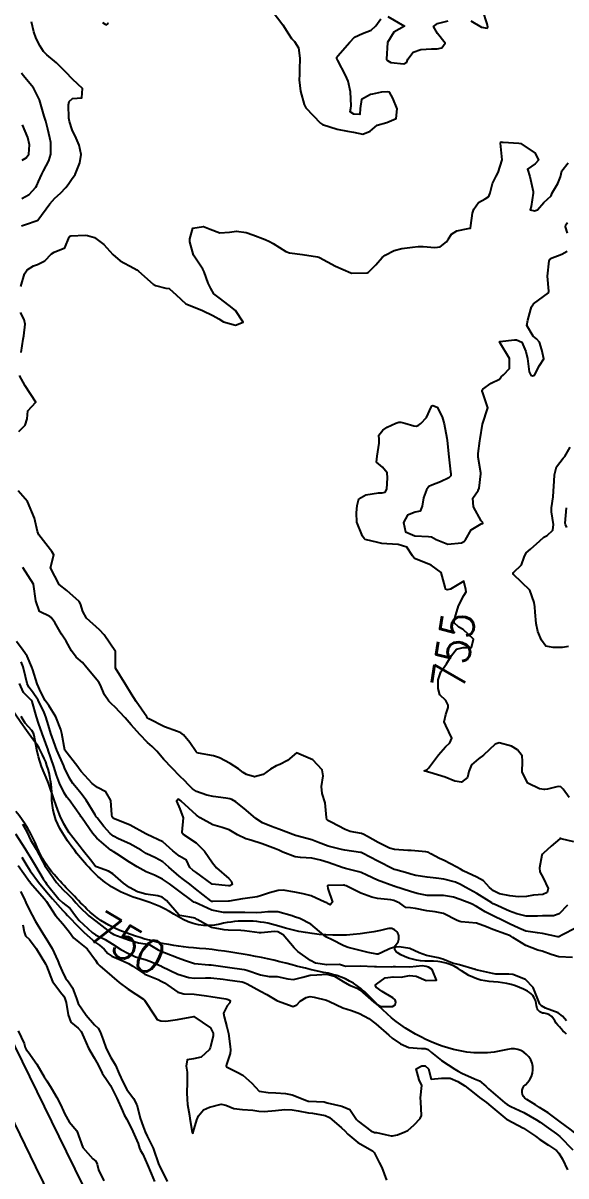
# Model space of a CAD drawing. Header units: metres. Extents: x 307586 to 320046, y 7427249 to 7434250.
# Drawn here: x 318279.2 to 318344.8, y 7430431.2 to 7430570.6 of the extents above; entities that cross this region are included whole.
import ezdxf
from ezdxf.enums import TextEntityAlignment as Align

# ---------------------------------------------------------------- set-up
doc = ezdxf.new("R2010")
doc.units = ezdxf.units.M
doc.header["$MEASUREMENT"] = 0
for name, color, linetype in [('Cotas', 45, 'Continuous'), ('Curvas de Nivel 1m', 11, 'Continuous'), ('Curvas de Nivel 5m', 15, 'Continuous'), ('Hidrografia', 140, 'Continuous'), ('Linha Férrea', 20, 'Continuous')]:
    doc.layers.add(name, color=color, linetype=linetype)
doc.styles.add('Style-STANDARD', font='STANDARD.shx')

msp = doc.modelspace()

# ---------------------------------------------------------------- linework, layer by layer
at = {"layer": 'Curvas de Nivel 1m', "flags": 128}
for points, elevation in [([(318309.3, 7430572.04), (318310.59, 7430570.38), (318311.26, 7430569.26), (318311.62, 7430568.73), (318311.99, 7430568.36), (318312.48, 7430567.59), (318312.64, 7430566.35), (318312.6, 7430564.96), (318312.58, 7430564.35), (318312.56, 7430563.72), (318312.71, 7430562.35), (318313.16, 7430560.72), (318313.38, 7430560.34), (318315.13, 7430558.49), (318315.38, 7430558.32), (318317.13, 7430557.76), (318318.38, 7430557.53), (318319.12, 7430557.37), (318320.25, 7430557.13), (318321.13, 7430557.52), (318321.98, 7430558.24), (318323.14, 7430558.57), (318324.3, 7430559.05), (318324.42, 7430560.21), (318323.86, 7430561.52), (318323.47, 7430562.22), (318323.18, 7430562.27), (318322.52, 7430562.23), (318321.42, 7430562), (318321.18, 7430561.93), (318320.1, 7430561.33), (318319.92, 7430560.26), (318319.89, 7430559.52), (318319.15, 7430559.57), (318318.73, 7430559.86), (318318.81, 7430560.28), (318318.86, 7430560.57), (318318.75, 7430562.28), (318318.46, 7430563.54), (318318.14, 7430564.29), (318317.23, 7430566.06), (318317.11, 7430566.3), (318317.1, 7430566.44), (318317.24, 7430566.61), (318318.68, 7430568.28), (318319.26, 7430568.87), (318320.22, 7430569.3), (318321.27, 7430569.72), (318321.81, 7430570.24), (318322.42, 7430571.1)], 753), ([(318323.29, 7430571.36), (318325.28, 7430570.2), (318324, 7430569.48), (318323.25, 7430568.22), (318323.12, 7430566.22), (318323.23, 7430566.05), (318323.62, 7430565.82), (318325.22, 7430565.66), (318325.56, 7430565.86), (318325.68, 7430566.2), (318326.35, 7430567.08), (318327.25, 7430567.4), (318328.54, 7430567.46), (318329.25, 7430567.47), (318329.79, 7430567.6), (318330.22, 7430568.14), (318329.27, 7430569.3), (318328.78, 7430570.16), (318329.29, 7430570.53), (318330.58, 7430570.84)], 753), ([(318333.29, 7430570.85), (318334.59, 7430570.09), (318335.28, 7430569.98), (318335.34, 7430570.02), (318335.35, 7430570.08), (318335.29, 7430570.49), (318334.74, 7430572.09)], 753), ([(318278.98, 7430546.06), (318279.49, 7430546.23), (318280.89, 7430546.73), (318280.96, 7430546.76), (318280.98, 7430546.77), (318282.42, 7430548.71), (318283.02, 7430549.41), (318283.71, 7430550.01), (318284.36, 7430550.69), (318284.65, 7430551.08), (318285.05, 7430551.65), (318285.46, 7430552.27), (318285.64, 7430552.67), (318286.05, 7430553.69), (318286.22, 7430554.67), (318285.95, 7430555.82), (318285.6, 7430556.68), (318285.12, 7430557.69), (318284.8, 7430558.68), (318284.73, 7430559.1), (318284.67, 7430560.68), (318284.76, 7430561.08), (318285.16, 7430561.45), (318286.29, 7430561.54), (318286.35, 7430562.67), (318285.19, 7430563.76), (318284.3, 7430564.69), (318283.22, 7430565.79), (318282.06, 7430566.72), (318281.65, 7430567.13), (318281.24, 7430567.77), (318280.77, 7430568.73), (318280.49, 7430569.5), (318280.19, 7430570.74)], 753), ([(318288.79, 7430570.64), (318289.09, 7430570.45), (318289.27, 7430570.35), (318289.41, 7430570.49), (318289.47, 7430570.63)], 753), ([(318279.02, 7430549.35), (318279.92, 7430549.84), (318280.72, 7430550.73), (318280.83, 7430550.93), (318281.04, 7430551.43), (318281.46, 7430552.32), (318281.66, 7430552.72), (318282.3, 7430553.94), (318282.55, 7430554.71), (318282.54, 7430556.15), (318282.43, 7430556.71), (318282.17, 7430557.77), (318281.92, 7430558.72), (318281.75, 7430559.33), (318281.34, 7430560.73), (318281.16, 7430561.29), (318280.45, 7430562.74), (318279.2, 7430564.25), (318278.97, 7430564.52)], 752), ([(318279.08, 7430554.02), (318279.54, 7430554.29), (318279.88, 7430554.74), (318279.97, 7430555.87), (318279.74, 7430556.74), (318279.13, 7430558.26)], 751), ([(318278.89, 7430538.75), (318279.37, 7430540.28), (318279.68, 7430540.74), (318280.44, 7430541.22), (318280.92, 7430541.38), (318281.8, 7430541.85), (318282.63, 7430542.7), (318282.94, 7430542.88), (318284.24, 7430543.4), (318284.76, 7430544.68), (318284.84, 7430544.8), (318284.97, 7430544.85), (318286.7, 7430544.93), (318286.97, 7430544.91), (318287.8, 7430544.64), (318288.95, 7430543.79), (318290.04, 7430542.62), (318290.93, 7430541.85), (318292.57, 7430540.94), (318292.92, 7430540.74), (318293.15, 7430540.58), (318294.9, 7430539.03), (318295.2, 7430538.86), (318296.44, 7430538.54), (318296.84, 7430538.48), (318296.89, 7430538.44), (318297.7, 7430537.71), (318298.87, 7430536.65), (318299.16, 7430536.51), (318300.86, 7430535.84), (318302.1, 7430535.23), (318302.85, 7430534.82), (318303.42, 7430534.45), (318304.84, 7430534.04), (318305.77, 7430534.43), (318304.86, 7430535.82), (318304.11, 7430536.45), (318302.88, 7430537.35), (318302.26, 7430537.84), (318301.88, 7430538.48), (318301.55, 7430539.13), (318301.09, 7430540.49), (318300.92, 7430540.82), (318299.8, 7430542.5), (318299.33, 7430544.13), (318299.32, 7430544.51), (318299.7, 7430545.79), (318300.99, 7430545.99), (318301.79, 7430545.67), (318302.97, 7430545.23), (318304.14, 7430545.29), (318304.98, 7430545.41), (318306.15, 7430545.25), (318306.97, 7430544.99), (318308.46, 7430544.4), (318308.96, 7430544.17), (318309.43, 7430543.92), (318310.95, 7430542.96), (318311.38, 7430542.8), (318312.95, 7430542.58), (318314.76, 7430542.32), (318314.94, 7430542.27), (318315.03, 7430542.23), (318316.93, 7430541.17), (318318.82, 7430540.37), (318318.91, 7430540.34), (318320.76, 7430540.4), (318320.92, 7430540.47), (318321.81, 7430541.36), (318322.59, 7430542.23), (318322.95, 7430542.52), (318324.06, 7430543.1), (318324.95, 7430543.34), (318326.27, 7430543.5), (318326.96, 7430543.56), (318327.55, 7430543.57), (318328.96, 7430543.46), (318329.59, 7430543.51), (318330.38, 7430544.14), (318330.6, 7430544.51), (318330.98, 7430545.05), (318331.62, 7430545.48), (318332.99, 7430545.74), (318333.28, 7430545.8), (318333.32, 7430546.1), (318333.51, 7430547.59), (318333.67, 7430548.09), (318334.24, 7430548.88), (318335.03, 7430549.31), (318335.48, 7430549.63), (318335.65, 7430550.07), (318335.94, 7430551.19), (318336.39, 7430552.07), (318336.61, 7430552.53), (318337.08, 7430554.06), (318336.89, 7430556.06), (318336.95, 7430556.22), (318337.11, 7430556.2), (318337.23, 7430556.18), (318339.11, 7430556.07), (318339.37, 7430556.03), (318341.1, 7430554.84), (318341.48, 7430554), (318341.08, 7430553.57), (318340.16, 7430552.93), (318340.43, 7430552.02), (318340.83, 7430550.23), (318340.84, 7430550.01), (318340.61, 7430548.42), (318340.48, 7430548.02), (318341.01, 7430547.88), (318341.36, 7430548), (318342.15, 7430548.87), (318343.04, 7430549.7), (318343.09, 7430549.93), (318343.1, 7430549.98), (318343.84, 7430551.18), (318344.15, 7430551.97), (318344.31, 7430552.73), (318345.08, 7430553.69)], 754), ([(318278.94, 7430530.75), (318279.21, 7430532.35), (318279.27, 7430532.75), (318279.43, 7430534.16), (318279.33, 7430534.75), (318278.85, 7430535.6)], 754), ([(318278.68, 7430521.19), (318279.45, 7430521.98), (318279.66, 7430522.74), (318279.77, 7430523.68), (318280.72, 7430524.73), (318279.43, 7430526.74), (318278.76, 7430527.96)], 754), ([(318345.11, 7430495.22), (318344.38, 7430495.09), (318343.28, 7430495.07), (318342.38, 7430495.24), (318341.84, 7430495.99), (318341.42, 7430497.01), (318341.19, 7430498), (318341.07, 7430499.37), (318341.04, 7430500), (318340.97, 7430500.52), (318340.46, 7430502.01), (318338.48, 7430503.92), (318338.41, 7430504.03), (318338.43, 7430504.09), (318338.48, 7430504.14), (318339.42, 7430505.1), (318339.77, 7430506.02), (318340, 7430506.53), (318340.52, 7430506.98), (318341.66, 7430507.99), (318342.12, 7430508.41), (318342.54, 7430508.63), (318343.23, 7430509.29), (318343.29, 7430509.97), (318343.07, 7430511.48), (318343.07, 7430511.98), (318343.26, 7430513.3), (318343.32, 7430513.97), (318343.39, 7430515.21), (318343.43, 7430515.97), (318343.67, 7430516.94), (318344.47, 7430517.96), (318344.57, 7430518.05), (318344.66, 7430518.17), (318345.33, 7430519.29)], 756), ([(318345.74, 7430471.58), (318344.22, 7430471.96), (318344.13, 7430471.99), (318344.1, 7430471.99), (318344.08, 7430471.98), (318344.05, 7430471.96), (318343.01, 7430471.06), (318342.09, 7430470.21), (318341.97, 7430470.1), (318341.91, 7430469.98), (318341.62, 7430468.43), (318341.67, 7430467.98), (318342.05, 7430467.25), (318342.64, 7430465.97), (318342.55, 7430465.45), (318342.02, 7430465.22), (318340.88, 7430465.13), (318340.02, 7430465), (318339.07, 7430464.96), (318338.02, 7430465.08), (318336.76, 7430465.3), (318336.03, 7430465.65), (318335.56, 7430466.06), (318334.85, 7430466.88), (318334.05, 7430467.31), (318332.38, 7430468.1), (318332.06, 7430468.3), (318331.63, 7430468.53), (318330.07, 7430469.32), (318329.53, 7430469.58), (318328.46, 7430470.14), (318328.23, 7430470.3), (318328.08, 7430470.35), (318327.86, 7430470.37), (318326.08, 7430470.54), (318325.7, 7430470.55), (318324.08, 7430470.65), (318323.46, 7430470.83), (318322.09, 7430471.5), (318320.81, 7430472.23), (318320.37, 7430472.5), (318320.11, 7430472.59), (318318.71, 7430472.86), (318318.11, 7430473.08), (318316.43, 7430473.97), (318316.12, 7430474.14), (318316.02, 7430474.19), (318315.92, 7430474.29), (318315.88, 7430474.54), (318315.69, 7430476.3), (318315.32, 7430477.45), (318315.25, 7430478.3), (318315.47, 7430479.58), (318315.35, 7430480.3), (318314.21, 7430481.49), (318312.22, 7430482.34), (318311.14, 7430481.42), (318310.2, 7430480.94), (318309.78, 7430480.78), (318309.1, 7430480.38), (318308.19, 7430479.73), (318307.14, 7430479.44), (318306.19, 7430479.72), (318305.77, 7430479.99), (318305.23, 7430480.42), (318304.2, 7430481.07), (318302.92, 7430481.74), (318302.22, 7430482), (318300.39, 7430482.3), (318300.22, 7430482.36), (318300.1, 7430482.48), (318299.33, 7430483.59), (318298.57, 7430484.51), (318298.25, 7430484.77), (318297.84, 7430484.93), (318296.26, 7430485.5), (318294.38, 7430486.45), (318294.27, 7430486.53), (318294.24, 7430486.56), (318294.13, 7430486.7), (318292.85, 7430488.57), (318292.3, 7430489.44), (318291.62, 7430490.59), (318290.34, 7430492.6), (318290.36, 7430494.61), (318288.99, 7430496.62), (318288.4, 7430497.24), (318286.86, 7430498.65), (318286.42, 7430499.44), (318286.14, 7430500.36), (318285.97, 7430500.66), (318284.45, 7430501.97), (318283.56, 7430502.69), (318282.48, 7430504.7), (318282.89, 7430506.3), (318282.65, 7430506.7), (318282.51, 7430506.89), (318281.1, 7430508.72), (318280.91, 7430509.1), (318280.55, 7430510.73), (318279.72, 7430512.74), (318278.6, 7430514.01)], 754), ([(318344.91, 7430509.61), (318344.75, 7430509.96), (318344.73, 7430510.12), (318344.87, 7430511.96)], 757), ([(318344.98, 7430463.95), (318343.99, 7430462.88), (318343.31, 7430462.65), (318341.99, 7430462.66), (318341.37, 7430462.61), (318339.99, 7430462.6), (318338.86, 7430462.89), (318337.99, 7430463.2), (318336.12, 7430464.05), (318336, 7430464.11), (318335.84, 7430464.22), (318334.02, 7430465.36), (318332.71, 7430466.09), (318332.04, 7430466.44), (318331.44, 7430466.71), (318330.04, 7430467.07), (318329.1, 7430467.19), (318328.04, 7430467.33), (318326.67, 7430467.54), (318326.05, 7430467.7), (318325.68, 7430467.81), (318324.26, 7430468.2), (318324.1, 7430468.24), (318324.05, 7430468.25), (318323.97, 7430468.29), (318322.06, 7430469.24), (318320.2, 7430470.24), (318320.07, 7430470.3), (318319.99, 7430470.32), (318318.08, 7430470.6), (318317.68, 7430470.67), (318316.08, 7430471.06), (318314.88, 7430471.52), (318314.1, 7430471.82), (318312.1, 7430472.34), (318310.11, 7430473.13), (318309.2, 7430473.46), (318308.12, 7430473.89), (318307.31, 7430474.4), (318306.14, 7430475.44), (318304.9, 7430476.43), (318304.42, 7430476.7), (318304.16, 7430476.79), (318303.71, 7430476.89), (318302.16, 7430477.08), (318301.41, 7430477.22), (318300.16, 7430477.67), (318299.67, 7430477.99), (318299.16, 7430478.5), (318298.69, 7430479.01), (318298.18, 7430479.5), (318297.15, 7430480.52), (318296.21, 7430481.54), (318295.35, 7430482.54), (318294.79, 7430483.11), (318294.23, 7430483.6), (318293.3, 7430484.57), (318292.26, 7430485.75), (318291.52, 7430486.59), (318290.29, 7430487.91), (318289.92, 7430488.23), (318289.54, 7430488.61), (318289.04, 7430489.36), (318288.48, 7430490.63), (318288.32, 7430490.9), (318286.9, 7430492.64), (318286.35, 7430493.29), (318285.61, 7430493.91), (318285.05, 7430494.67), (318284.38, 7430495.86), (318283.83, 7430496.69), (318283, 7430498.11), (318282.56, 7430498.7), (318282.41, 7430498.83), (318281.16, 7430499.46), (318280.71, 7430500.73), (318280.46, 7430502.73), (318279.16, 7430504.74)], 753), ([(318345.98, 7430461.15), (318344.38, 7430460.37), (318343.96, 7430460.11), (318343.83, 7430460.1), (318341.97, 7430460.53), (318341.38, 7430460.58), (318339.97, 7430460.79), (318339.11, 7430461.15), (318337.98, 7430461.69), (318337.26, 7430462.04), (318335.99, 7430462.65), (318335.06, 7430463.13), (318334, 7430463.76), (318333.38, 7430464.09), (318332.01, 7430464.64), (318331.22, 7430464.9), (318330.02, 7430465.12), (318329.04, 7430465.11), (318328.02, 7430465.11), (318326.83, 7430465.35), (318326.02, 7430465.6), (318324.11, 7430466.2), (318324.05, 7430466.22), (318324.03, 7430466.22), (318324, 7430466.23), (318322.04, 7430466.96), (318320.73, 7430467.55), (318320.05, 7430467.88), (318319.78, 7430467.97), (318318.63, 7430468.26), (318318.16, 7430468.38), (318318.05, 7430468.4), (318317.87, 7430468.46), (318316.06, 7430469.09), (318315.12, 7430469.36), (318314.07, 7430469.6), (318312.72, 7430469.68), (318312.07, 7430469.77), (318310.57, 7430470.36), (318310.08, 7430470.59), (318309.7, 7430470.75), (318308.09, 7430471.37), (318306.71, 7430471.79), (318306.1, 7430471.96), (318305.1, 7430472.43), (318304.49, 7430472.82), (318304.11, 7430473.05), (318303.25, 7430473.31), (318302.11, 7430473.63), (318300.57, 7430474.48), (318300.13, 7430474.81), (318298.28, 7430476.51), (318298.21, 7430476.57), (318298.15, 7430476.62), (318297.92, 7430476.75), (318297.73, 7430476.51), (318298.14, 7430475.57), (318298.53, 7430474.5), (318298.38, 7430472.78), (318298.56, 7430472.5), (318300.09, 7430471.49), (318301.11, 7430470.47), (318302.06, 7430469.05), (318302.57, 7430468.45), (318304.04, 7430467.16), (318304.38, 7430466.78), (318304.45, 7430466.43), (318304.19, 7430466.28), (318304.03, 7430466.26), (318302.03, 7430466.46), (318300.05, 7430467.94), (318299.71, 7430468.15), (318299.32, 7430468.49), (318298.94, 7430469.37), (318298.07, 7430469.86), (318297.27, 7430470.52), (318296.09, 7430471.59), (318294.18, 7430472.48), (318294.1, 7430472.51), (318294.02, 7430472.56), (318292.11, 7430473.61), (318290.44, 7430474.28), (318290.12, 7430474.42), (318290.03, 7430474.51), (318289.96, 7430474.6), (318289.89, 7430474.84), (318289.79, 7430476.61), (318289.19, 7430477.64), (318288.17, 7430478.18), (318287.53, 7430478.64), (318286.19, 7430480.1), (318285.96, 7430480.42), (318285.79, 7430480.66), (318284.22, 7430482.66), (318284.21, 7430482.68), (318283.85, 7430484.68), (318283.74, 7430485.19), (318283.15, 7430486.69), (318282.28, 7430488.06), (318281.87, 7430488.7), (318281.32, 7430489.69), (318280.88, 7430490.71), (318280.34, 7430492.39), (318280.22, 7430492.72), (318279.66, 7430494.04), (318279.18, 7430494.74), (318278.37, 7430495.81)], 752), ([(318345.58, 7430457.59), (318343.93, 7430457.68), (318343.03, 7430457.97), (318341.94, 7430458.38), (318341.41, 7430458.51), (318339.95, 7430459.07), (318338.38, 7430460.02), (318338.13, 7430460.19), (318337.97, 7430460.27), (318337.55, 7430460.45), (318335.97, 7430460.98), (318335.22, 7430461.31), (318333.98, 7430461.78), (318332.15, 7430461.93), (318331.98, 7430461.95), (318331.64, 7430462.1), (318329.99, 7430462.91), (318329.01, 7430463.15), (318327.99, 7430463.27), (318326.61, 7430463.55), (318326, 7430463.6), (318325.47, 7430463.65), (318324.72, 7430464.19), (318324.01, 7430464.51), (318323.64, 7430464.58), (318322.01, 7430464.73), (318321.34, 7430464.9), (318320.02, 7430465.4), (318318.23, 7430466.27), (318318.08, 7430466.32), (318318.03, 7430466.34), (318317.93, 7430466.37), (318316.03, 7430466.32), (318315.97, 7430466.29), (318316.03, 7430465.96), (318316.6, 7430464.28), (318316.31, 7430463.98), (318316, 7430464.15), (318315.91, 7430464.2), (318315.65, 7430464.3), (318314.01, 7430465.05), (318313.05, 7430465.3), (318312.02, 7430465.52), (318310.64, 7430465.74), (318310.02, 7430465.71), (318308.96, 7430465.43), (318308.01, 7430465.09), (318307.46, 7430464.95), (318306.01, 7430464.75), (318305.72, 7430464.7), (318304.09, 7430464.44), (318304, 7430464.43), (318302.1, 7430464.36), (318302, 7430464.38), (318301.86, 7430464.46), (318300.02, 7430465.93), (318299.33, 7430466.49), (318298.59, 7430467.05), (318298.04, 7430467.44), (318296.79, 7430468.52), (318296.06, 7430469.16), (318295.18, 7430469.66), (318294.07, 7430470.18), (318293.44, 7430470.57), (318292.08, 7430471.37), (318290.72, 7430471.97), (318290.1, 7430472.28), (318289.69, 7430472.61), (318288.95, 7430473.45), (318288.12, 7430474.51), (318288.03, 7430474.63), (318287.89, 7430474.87), (318286.81, 7430476.64), (318286.16, 7430477.46), (318285.62, 7430478.11), (318285.19, 7430478.66), (318284.8, 7430479.29), (318284.19, 7430480.55), (318284.14, 7430480.68), (318284.11, 7430480.77), (318283.26, 7430482.69), (318282.68, 7430484.25), (318282.55, 7430484.7), (318282.25, 7430485.65), (318281.93, 7430486.7), (318281.74, 7430487.24), (318281.02, 7430488.71), (318280.3, 7430489.74), (318279.86, 7430490.28), (318279.67, 7430490.73), (318279.48, 7430491.58), (318279.2, 7430492.74), (318278.95, 7430493.34)], 751), ([(318279.1, 7430473.72), (318279.66, 7430472.73), (318280.09, 7430471.82), (318280.75, 7430470.71), (318281.52, 7430469.25), (318281.83, 7430468.7), (318282.05, 7430468.38), (318283.23, 7430466.69), (318284.01, 7430465.79), (318284.61, 7430465.27), (318285.18, 7430464.66), (318285.57, 7430464.23), (318285.99, 7430463.74), (318287.13, 7430462.64), (318287.97, 7430462.01), (318289.79, 7430460.6), (318289.9, 7430460.54), (318289.95, 7430460.51), (318290.14, 7430460.41), (318291.94, 7430459.74), (318293.13, 7430459.38), (318293.94, 7430459.25), (318294.51, 7430459.13), (318295.51, 7430458.54), (318295.8, 7430458.4), (318295.93, 7430458.35), (318296.26, 7430458.2), (318297.92, 7430457.56), (318298.69, 7430457.27), (318299.92, 7430456.88), (318301.64, 7430456.74), (318301.92, 7430456.73), (318303.91, 7430456.44), (318305.91, 7430456.16), (318306.24, 7430456.08), (318307.9, 7430455.52), (318308.94, 7430455.33), (318309.9, 7430455.31), (318311.19, 7430455.05), (318311.89, 7430454.95), (318313, 7430455.23), (318313.9, 7430455.46), (318314.7, 7430455.51), (318315.9, 7430455.6), (318316.81, 7430455.37), (318317.89, 7430454.69), (318318.66, 7430454.26), (318319.55, 7430453.91), (318319.88, 7430453.72), (318321.6, 7430452.22), (318321.86, 7430452.02), (318322.37, 7430451.7), (318323.85, 7430451.67), (318324.18, 7430451.87), (318324.23, 7430452.19), (318324.18, 7430452.51), (318323.87, 7430452.72), (318322.59, 7430453.5), (318321.88, 7430454.04), (318321.77, 7430454.22), (318321.8, 7430454.3), (318321.89, 7430454.38), (318322.97, 7430455.14), (318323.9, 7430455.26), (318324.87, 7430455.22), (318325.9, 7430455.45), (318326.72, 7430455.34), (318327.89, 7430454.83), (318329.17, 7430454.86), (318328.63, 7430456.14), (318328.2, 7430456.43), (318327.92, 7430456.52), (318327.48, 7430456.59), (318325.92, 7430456.46), (318324.22, 7430456.5), (318323.92, 7430456.49), (318323.66, 7430456.46), (318321.92, 7430456.47), (318321.65, 7430456.49), (318319.92, 7430456.56), (318318.19, 7430456.54), (318317.92, 7430456.59), (318317.44, 7430456.75), (318315.92, 7430456.72), (318314.54, 7430456.93), (318313.92, 7430457.24), (318312.39, 7430458.34), (318311.94, 7430458.79), (318310.61, 7430460.35), (318309.96, 7430460.73), (318309.56, 7430460.77), (318307.96, 7430460.6), (318307.75, 7430460.6), (318305.96, 7430460.84), (318305.51, 7430460.87), (318303.96, 7430460.92), (318303.47, 7430460.94), (318301.96, 7430461.24), (318300.24, 7430462.22), (318299.98, 7430462.36), (318299.35, 7430462.49), (318298.15, 7430462.67), (318297.99, 7430462.75), (318296.5, 7430464.52), (318296.01, 7430464.89), (318295.47, 7430465.08), (318294.01, 7430465.25), (318293.03, 7430465.56), (318292.03, 7430466.08), (318291.34, 7430466.59), (318290.04, 7430467.72), (318289.49, 7430468.05), (318288.05, 7430468.56), (318287.95, 7430468.63), (318287.5, 7430469.2), (318286.33, 7430470.65), (318286.08, 7430470.98), (318284.77, 7430472.67), (318284.5, 7430473.07), (318284.11, 7430473.75), (318283.67, 7430474.68), (318283.38, 7430475.44), (318282.92, 7430476.69), (318282.31, 7430478.56), (318282.26, 7430478.7), (318282.17, 7430478.9), (318281.41, 7430480.71), (318281.05, 7430481.88), (318280.84, 7430482.71), (318280.51, 7430484.45), (318280.43, 7430484.72), (318280.25, 7430485.07), (318279.44, 7430485.92), (318278.93, 7430486.74)], 749), ([(318279.05, 7430469.73), (318279.62, 7430468.73), (318280.04, 7430468.09), (318281.04, 7430466.71), (318282.01, 7430465.55), (318282.74, 7430464.69), (318283.99, 7430463.29), (318284.29, 7430462.98), (318284.57, 7430462.67), (318285.96, 7430461.23), (318286.57, 7430460.64), (318287.94, 7430459.44), (318288.42, 7430459.11), (318289, 7430458.61), (318289.42, 7430458.1), (318289.92, 7430457.76), (318291.33, 7430457.18), (318291.92, 7430456.89), (318292.44, 7430456.57), (318293.9, 7430455.61), (318295.5, 7430454.93), (318295.89, 7430454.76), (318296.27, 7430454.53), (318297.87, 7430453.43), (318298.6, 7430453.23), (318299.87, 7430453.16), (318301.35, 7430452.98), (318301.87, 7430452.91), (318303.69, 7430452.62), (318303.86, 7430452.58), (318303.97, 7430452.55), (318304.21, 7430452.43), (318304.16, 7430452.13), (318303.85, 7430451.77), (318303.41, 7430450.87), (318303.49, 7430450.44), (318303.82, 7430449.21), (318303.98, 7430448.6), (318304.01, 7430448.44), (318304.2, 7430446.84), (318304.24, 7430446.43), (318304.23, 7430445.99), (318303.77, 7430444.69), (318303.72, 7430444.48), (318303.72, 7430444.44), (318303.76, 7430444.38), (318305.08, 7430443.75), (318305.75, 7430443.39), (318306.83, 7430442.4), (318307.73, 7430441.44), (318308.81, 7430441.29), (318309.73, 7430441.24), (318310.92, 7430441.15), (318311.72, 7430441.01), (318313.46, 7430440.32), (318313.65, 7430440.26), (318313.71, 7430440.25), (318315.58, 7430440.16), (318315.71, 7430440.13), (318315.95, 7430440.05), (318317.71, 7430439.64), (318318.69, 7430439.24), (318319.33, 7430438.25), (318319.48, 7430438.03), (318319.69, 7430437.83), (318321.23, 7430436.67), (318321.68, 7430436.46), (318321.9, 7430436.44), (318322.95, 7430436.2), (318323.67, 7430436.06), (318323.82, 7430436.04), (318324.44, 7430436.18), (318325.33, 7430436.52), (318325.68, 7430436.71), (318326.46, 7430437.39), (318327.2, 7430438.15), (318327.34, 7430438.51), (318327.28, 7430440.15), (318327.24, 7430440.64), (318327.37, 7430442.15), (318327.07, 7430442.84), (318326.72, 7430444.16), (318327.39, 7430444.53), (318327.77, 7430444.51), (318328.19, 7430444.14), (318328.51, 7430442.89), (318329.75, 7430443.01), (318330.83, 7430443.03), (318331.75, 7430442.63), (318332.58, 7430442.09), (318333.73, 7430441.19), (318334.35, 7430440.69), (318335.2, 7430440.06), (318335.72, 7430439.65), (318337.66, 7430438.03), (318337.69, 7430438.01), (318338.99, 7430437.32), (318339.68, 7430436.97), (318341.13, 7430435.99), (318341.67, 7430435.59), (318342.7, 7430434.92), (318343.65, 7430434.29), (318343.96, 7430433.95), (318344.37, 7430433.21), (318345, 7430431.94)], 751), ([(318278.59, 7430468.74), (318279.97, 7430466.78), (318280.01, 7430466.72), (318280.02, 7430466.69), (318281.77, 7430464.7), (318282, 7430464.38), (318283.09, 7430462.69), (318283.97, 7430461.67), (318284.8, 7430460.67), (318285.28, 7430459.99), (318285.94, 7430459.47), (318286.94, 7430458.64), (318287.92, 7430457.27), (318288.19, 7430456.9), (318288.45, 7430456.62), (318289.89, 7430455.37), (318290.81, 7430454.59), (318291.88, 7430453.8), (318293.74, 7430452.56), (318293.86, 7430452.45), (318295.1, 7430450.54), (318295.4, 7430450.11), (318295.83, 7430449.94), (318296.44, 7430449.91), (318297.83, 7430450.1), (318299.83, 7430450.48), (318301.82, 7430449.09), (318302.15, 7430448.46), (318302.17, 7430448.1), (318301.8, 7430446.69), (318301.72, 7430446.53), (318301.67, 7430446.46), (318300.69, 7430445.56), (318299.78, 7430445.34), (318299.03, 7430445.23), (318298.9, 7430444.49), (318299.02, 7430443.76), (318299.01, 7430442.49), (318298.99, 7430441.23), (318299.01, 7430440.49), (318299.06, 7430439.85), (318299.3, 7430438.49), (318299.35, 7430438.14), (318299.61, 7430436.48), (318299.67, 7430436.36), (318299.73, 7430436.42), (318299.75, 7430436.48), (318300.18, 7430437.98), (318300.4, 7430438.47), (318300.99, 7430439.18), (318301.7, 7430439.53), (318303.14, 7430439.88), (318303.71, 7430439.77), (318304.64, 7430439.36), (318305.7, 7430439.25), (318306.96, 7430439.14), (318307.7, 7430439.02), (318308.32, 7430439), (318309.7, 7430439.11), (318310.83, 7430439.22), (318311.7, 7430439.21), (318312.45, 7430439.08), (318313.7, 7430438.83), (318314.16, 7430438.77), (318315.7, 7430438.52), (318316.21, 7430438.28), (318317.68, 7430437.03), (318318.06, 7430436.65), (318318.43, 7430436.26), (318319.66, 7430435.24), (318321.42, 7430434.22), (318321.64, 7430434.03), (318322.24, 7430432.83), (318322.56, 7430432.21), (318323.13, 7430430.67)], 752), ([(318278.87, 7430465.59), (318279.3, 7430464.73), (318279.52, 7430464.25), (318279.99, 7430463.24), (318280.27, 7430462.72), (318280.66, 7430462.03), (318281.45, 7430460.71), (318281.95, 7430459.93), (318282.69, 7430458.69), (318283.39, 7430457.2), (318283.6, 7430456.68), (318283.9, 7430455.94), (318284.32, 7430455.11), (318284.67, 7430454.67), (318285.17, 7430453.96), (318285.62, 7430452.65), (318285.85, 7430452.05), (318286.81, 7430450.64), (318287.82, 7430449.47), (318288.24, 7430449.05), (318288.48, 7430448.62), (318288.85, 7430447.66), (318289.22, 7430446.61), (318289.78, 7430445.53), (318290.35, 7430444.59), (318290.8, 7430443.54), (318291.23, 7430442.59), (318291.73, 7430441.67), (318292.53, 7430440.57), (318292.95, 7430439.81), (318293.24, 7430438.56), (318293.33, 7430438.19), (318293.68, 7430437.16), (318293.93, 7430436.55), (318294.19, 7430436.02), (318294.89, 7430434.54), (318295.6, 7430432.55), (318295.61, 7430432.53), (318295.62, 7430432.51), (318296.6, 7430430.52)], 753), ([(318279.14, 7430461.56), (318279.31, 7430460.73), (318279.46, 7430460.24), (318279.94, 7430459.78), (318280.78, 7430458.71), (318281.91, 7430456.84), (318281.98, 7430456.7), (318282.01, 7430456.59), (318282.73, 7430454.69), (318283.87, 7430453.2), (318284.11, 7430452.92), (318284.23, 7430452.67), (318284.37, 7430452.16), (318284.63, 7430450.67), (318284.95, 7430449.79), (318285.82, 7430449.06), (318286.19, 7430448.65), (318286.53, 7430447.92), (318287.09, 7430446.64), (318287.78, 7430445.49), (318288.26, 7430444.62), (318288.75, 7430443.61), (318289.41, 7430442.6), (318289.74, 7430442.13), (318290.53, 7430440.59), (318291.2, 7430439.09), (318291.42, 7430438.58), (318291.69, 7430438.09), (318292.21, 7430437.1), (318292.44, 7430436.57), (318293.09, 7430435.12), (318293.27, 7430434.56), (318293.37, 7430434.28), (318293.64, 7430433.82), (318294.24, 7430432.54), (318294.66, 7430431.48), (318295.05, 7430430.54)], 754)]:
    msp.add_lwpolyline(points, dxfattribs=dict(at, elevation=elevation))
at = {"layer": 'Curvas de Nivel 5m', "flags": 128}
for points, elevation in [([(318344.98, 7430545.16), (318344.74, 7430545.96), (318344.78, 7430546.18), (318345, 7430546.46)], 755), ([(318345.19, 7430476.97), (318344.47, 7430477.96), (318344.18, 7430478.23), (318343.85, 7430478.29), (318342.59, 7430477.98), (318342.24, 7430477.91), (318342.17, 7430477.91), (318341.62, 7430477.99), (318340.18, 7430478.68), (318339.5, 7430480.01), (318339.56, 7430481.35), (318339.52, 7430482.01), (318338.93, 7430482.72), (318338.23, 7430483.17), (318336.72, 7430483.57), (318336.24, 7430483.39), (318334.86, 7430482.07), (318334.22, 7430481.62), (318333.39, 7430480.91), (318333.08, 7430480.09), (318332.92, 7430479.37), (318332.18, 7430478.79), (318331.36, 7430478.93), (318330.19, 7430479.41), (318328.36, 7430479.99), (318328.2, 7430480.02), (318327.66, 7430480.16), (318328.01, 7430480.35), (318328.21, 7430480.5), (318329.39, 7430482.13), (318330.23, 7430483.08), (318330.78, 7430483.57), (318331.03, 7430484.11), (318330.27, 7430485.66), (318330.07, 7430486.12), (318330.28, 7430486.98), (318330.57, 7430487.84), (318330.55, 7430488.12), (318330.3, 7430488.66), (318329.56, 7430489.38), (318329.35, 7430490.13), (318329.37, 7430491.17), (318329.69, 7430492.13), (318330.35, 7430493.13), (318330.98, 7430494.12), (318331.59, 7430494.9), (318332.38, 7430495.1), (318333.4, 7430495.07), (318333.63, 7430496.09), (318332.4, 7430497.26), (318331.86, 7430497.56), (318331.26, 7430498.12), (318331.49, 7430499.05), (318331.83, 7430500.11), (318332.46, 7430501.39), (318332.75, 7430501.8), (318332.72, 7430502.1), (318332.47, 7430503.1), (318330.87, 7430502.12), (318330.46, 7430502.05), (318330.23, 7430502.13), (318330.21, 7430502.39), (318329.71, 7430504.14), (318328.5, 7430505.04), (318327.02, 7430505.65), (318326.51, 7430505.86), (318326.24, 7430506.17), (318325.57, 7430507.23), (318324.53, 7430507.53), (318323.14, 7430507.61), (318322.53, 7430507.68), (318322.08, 7430507.78), (318320.53, 7430508.14), (318320.41, 7430508.25), (318320.23, 7430508.56), (318319.52, 7430510.26), (318319.47, 7430511.36), (318319.56, 7430512.26), (318319.78, 7430513.07), (318320.6, 7430513.56), (318322.14, 7430513.77), (318322.6, 7430513.77), (318322.96, 7430513.85), (318323.14, 7430514.21), (318323.22, 7430515.61), (318323.21, 7430516.21), (318322.64, 7430516.89), (318321.9, 7430517.49), (318321.99, 7430518.23), (318322.24, 7430519.8), (318322.21, 7430520.23), (318322.17, 7430520.74), (318322.69, 7430521.35), (318323.2, 7430521.71), (318324.25, 7430522.2), (318324.59, 7430522.31), (318324.7, 7430522.34), (318324.83, 7430522.32), (318325.31, 7430522.19), (318326.43, 7430521.9), (318326.7, 7430521.86), (318326.95, 7430521.92), (318327.28, 7430522.16), (318327.95, 7430522.91), (318328.5, 7430524.15), (318328.58, 7430524.3), (318328.73, 7430524.34), (318329.22, 7430524.15), (318329.86, 7430522.99), (318330.1, 7430522.14), (318330.41, 7430520.41), (318330.44, 7430520.13), (318330.65, 7430518.13), (318330.84, 7430516.33), (318330.88, 7430516.13), (318330.91, 7430515.84), (318330.63, 7430515.61), (318329.63, 7430515.13), (318328.61, 7430514.72), (318328.23, 7430514.54), (318327.96, 7430514.16), (318327.57, 7430513.18), (318327.42, 7430512.16), (318327.17, 7430511.57), (318326.57, 7430511.45), (318325.66, 7430511.09), (318325.17, 7430510.19), (318325.43, 7430509.08), (318326.54, 7430508.59), (318328.19, 7430508.5), (318328.54, 7430508.45), (318329.13, 7430508.14), (318330.53, 7430507.57), (318332.19, 7430507.76), (318332.53, 7430507.94), (318332.62, 7430508.01), (318332.67, 7430508.1), (318333.35, 7430509.3), (318334.56, 7430510.02), (318334.61, 7430510.03), (318334.77, 7430510.08), (318334.73, 7430510.24), (318334.57, 7430510.41), (318333.64, 7430512.09), (318333.54, 7430513.14), (318334.18, 7430514.08), (318334.33, 7430514.36), (318334.52, 7430516.08), (318334.5, 7430516.21), (318334.2, 7430518.08), (318334.21, 7430518.54), (318334.4, 7430520.08), (318334.43, 7430520.33), (318334.7, 7430522.08), (318335.36, 7430524.07), (318334.75, 7430525.87), (318334.66, 7430526.08), (318334.66, 7430526.18), (318334.76, 7430526.33), (318335.75, 7430527.05), (318336.77, 7430527.52), (318336.99, 7430527.83), (318337.24, 7430528.05), (318338, 7430528.83), (318338, 7430530.04), (318336.82, 7430531.95), (318336.78, 7430532.01), (318336.79, 7430532.05), (318336.82, 7430532.07), (318338.59, 7430532.27), (318338.83, 7430532.29), (318339.47, 7430532.02), (318339.96, 7430530.87), (318340.14, 7430530.02), (318340.38, 7430528.41), (318340.55, 7430528.01), (318340.77, 7430527.95), (318340.99, 7430528.01), (318341.62, 7430529.17), (318342.14, 7430529.99), (318341.88, 7430531.06), (318341.6, 7430532), (318341.25, 7430532.42), (318340.83, 7430532.72), (318340.08, 7430534.02), (318340.19, 7430534.68), (318340.55, 7430536.01), (318340.63, 7430536.26), (318340.88, 7430536.64), (318342.69, 7430537.98), (318342.73, 7430538.15), (318342.59, 7430539.98), (318342.79, 7430541.83), (318342.84, 7430541.98), (318342.94, 7430542.11), (318344.29, 7430542.63), (318344.95, 7430543.02)], 755), ([(318344.87, 7430449.94), (318344.4, 7430450.5), (318343.85, 7430450.92), (318342.35, 7430451.48), (318341.86, 7430451.77), (318341.67, 7430451.98), (318341.47, 7430452.38), (318340.86, 7430453.99), (318339.9, 7430454.95), (318338.37, 7430455.56), (318337.91, 7430455.61), (318336.35, 7430455.6), (318335.91, 7430455.66), (318334.13, 7430456.08), (318333.96, 7430456.13), (318333.91, 7430456.14), (318333.84, 7430456.16), (318331.92, 7430456.71), (318331.11, 7430456.92), (318329.93, 7430457.39), (318329.36, 7430457.56), (318327.93, 7430457.84), (318327.05, 7430458.16), (318325.94, 7430458.7), (318324.63, 7430458.88), (318323.94, 7430458.81), (318323.47, 7430458.67), (318322.54, 7430458.21), (318322.12, 7430458.03), (318321.93, 7430458.02), (318320.89, 7430458.23), (318319.93, 7430458.45), (318318.48, 7430458.81), (318317.94, 7430459.01), (318316.46, 7430459.78), (318315.95, 7430460.01), (318315.76, 7430460.11), (318315.53, 7430460.3), (318313.97, 7430461.65), (318312.65, 7430462.33), (318311.98, 7430462.53), (318311.7, 7430462.63), (318309.99, 7430463.13), (318308.76, 7430463.15), (318307.99, 7430463.03), (318307.39, 7430463), (318305.99, 7430463.03), (318304.62, 7430463.06), (318303.99, 7430463.03), (318303.4, 7430463.03), (318301.99, 7430463.34), (318300.41, 7430464.07), (318300, 7430464.24), (318299.83, 7430464.31), (318299.59, 7430464.49), (318298.02, 7430465.66), (318296.88, 7430466.52), (318296.04, 7430467.09), (318295.05, 7430467.55), (318294.05, 7430467.97), (318292.96, 7430468.57), (318292.06, 7430469.14), (318290.53, 7430470.14), (318290.07, 7430470.42), (318289.96, 7430470.49), (318289.8, 7430470.6), (318288.09, 7430472.05), (318287.57, 7430472.64), (318286.33, 7430474.44), (318286.18, 7430474.65), (318286.12, 7430474.73), (318284.75, 7430476.67), (318284.49, 7430477.01), (318284.16, 7430477.52), (318283.59, 7430478.69), (318283.23, 7430479.65), (318282.88, 7430480.69), (318282.22, 7430482.67), (318282.21, 7430482.7), (318282.21, 7430482.72), (318281.47, 7430484.71), (318281.04, 7430485.92), (318280.8, 7430486.71), (318280.29, 7430488.56), (318280.17, 7430488.72), (318279.22, 7430489.65), (318278.75, 7430490.74)], 750), ([(318278.28, 7430472.56), (318279.45, 7430470.73), (318279.68, 7430470.34), (318280.06, 7430469.68), (318280.67, 7430468.71), (318281.62, 7430467.12), (318281.89, 7430466.7), (318282.02, 7430466.53), (318283.52, 7430464.68), (318284, 7430464.23), (318284.86, 7430463.53), (318285.5, 7430462.66), (318285.97, 7430462.08), (318287.54, 7430460.63), (318287.95, 7430460.34), (318289.11, 7430459.78), (318289.94, 7430459.28), (318291.01, 7430458.59), (318291.93, 7430458.08), (318292.79, 7430457.7), (318293.92, 7430457.36), (318294.52, 7430457.15), (318295.91, 7430456.55), (318295.95, 7430456.53), (318297.9, 7430455.61), (318299.2, 7430455.19), (318299.89, 7430455.1), (318301.22, 7430455.14), (318301.89, 7430455.14), (318303.35, 7430454.99), (318303.89, 7430454.92), (318305.65, 7430454.65), (318305.89, 7430454.59), (318306.28, 7430454.41), (318307.87, 7430453.53), (318308.63, 7430453.14), (318309.86, 7430452.41), (318309.95, 7430452.36), (318311.85, 7430451.7), (318312.29, 7430451.9), (318312.69, 7430452.33), (318313.4, 7430452.79), (318313.87, 7430452.88), (318314.38, 7430452.83), (318315.86, 7430452.44), (318316.24, 7430452.29), (318317.85, 7430451.51), (318318.9, 7430451.2), (318319.84, 7430450.85), (318320.96, 7430450.23), (318321.83, 7430449.6), (318323.38, 7430448.2), (318323.81, 7430447.84), (318324.8, 7430447.19), (318325.8, 7430446.72), (318327.35, 7430446.6), (318327.8, 7430446.6), (318328.15, 7430446.5), (318328.57, 7430446.14), (318329.78, 7430445.17), (318331.39, 7430444.1), (318331.76, 7430443.87), (318332.24, 7430443.61), (318333.75, 7430442.96), (318334.37, 7430442.69), (318335.11, 7430442.06), (318335.44, 7430441.75), (318335.74, 7430441.51), (318337.43, 7430440.03), (318337.72, 7430439.82), (318338.13, 7430439.61), (318339.71, 7430438.88), (318341.25, 7430437.98), (318341.69, 7430437.69), (318342.7, 7430436.98), (318343.68, 7430436.29), (318344.08, 7430435.95), (318345.65, 7430434.37)], 750), ([(318278.58, 7430448.74), (318279.3, 7430447.22), (318279.45, 7430446.72), (318279.54, 7430446.49), (318279.78, 7430446.22), (318280.84, 7430444.71), (318281.75, 7430443.17), (318282.04, 7430442.7), (318282.57, 7430441.86), (318283.25, 7430440.68), (318283.7, 7430439.82), (318284.07, 7430439.05), (318284.24, 7430438.67), (318284.77, 7430437.75), (318285.67, 7430436.65), (318286.4, 7430434.64), (318287.63, 7430433.28), (318287.99, 7430432.99), (318288.13, 7430432.62), (318288.31, 7430431.92), (318288.94, 7430430.61)], 755)]:
    msp.add_lwpolyline(points, dxfattribs=dict(at, elevation=elevation))
at = {"layer": 'Hidrografia'}
for points in [[(318344.89, 7430448.35, -0.084635), (318343.3, 7430450.2, 0.252676), (318342.17, 7430450.86, -0.39167), (318341.25, 7430451.79, 0.263053), (318340.17, 7430453.53, 0.11782), (318336.06, 7430454.66, -0.151064), (318332.2, 7430456, 0.173345), (318328.25, 7430457.18, -0.158116), (318324.39, 7430458.21, -0.477999), (318324.29, 7430459.18, 0.767391), (318323.19, 7430461.09, -0.142975), (318310.09, 7430461.4, 0.136641), (318302.95, 7430461.65, -0.207425), (318297.97, 7430462.52, 0.077873), (318293.28, 7430464.66, -0.131677), (318287.63, 7430467.99, -0.052976), (318283.93, 7430472.67, -0.144421), (318282.65, 7430477.18, 0.16861), (318280.33, 7430484.06, -0.100593), (318271.8, 7430501.39, 0.103332)], [(318353.38, 7430430.24, 0.015625), (318344.12, 7430437.76, 0.034669), (318340.06, 7430440.43, -0.528728), (318339.91, 7430442.23, 0.805284), (318337.75, 7430446.49, -0.127606), (318331.22, 7430446.49, -0.146943), (318321.67, 7430452.29, 0.040724), (318320.01, 7430453.85, 0.119337), (318316.06, 7430455.7, -0.015707), (318311.69, 7430456.72, 0.045896), (318299.77, 7430458.78, -0.08052), (318290.52, 7430461.04, -0.096034), (318286.9, 7430463.47, -0.013565), (318282.95, 7430467.63, -0.087417), (318280.89, 7430470.91, 0.073887), (318278.32, 7430475.28, -0.104807)]]:
    msp.add_lwpolyline(points, format="xyb", dxfattribs=at)
at = {"layer": 'Linha Férrea'}
for points in [[(318353.47, 7430297.95, -0.020499), (318332.53, 7430335.91, -0.003286), (318324.42, 7430352.43), (318316.16, 7430369.54), (318299.93, 7430402.51), (318284.44, 7430434.16), (318251.45, 7430501.48), (318233.53, 7430538.25), (318220.97, 7430564.2), (318208.09, 7430591.22), (318195.8, 7430615.99), (318181.46, 7430645.22), (318169.35, 7430670.16), (318160.25, 7430688.68), (318144.73, 7430719.61), (318137.81, 7430733.06), (318128.95, 7430749.16, 0.002035), (318124.77, 7430756.71, 0.008027), (318110.21, 7430781.82, 0.005774)], [(318106.97, 7430779.68, -0.011325), (318121.02, 7430755.28, -0.011766), (318125.62, 7430747.18), (318134.11, 7430731.09), (318141.43, 7430717.27), (318156.85, 7430686.45), (318165.55, 7430668.81), (318178.07, 7430643.11), (318192.37, 7430613.97), (318204.32, 7430589.39), (318217.19, 7430562.38), (318230.34, 7430535.89), (318248.24, 7430499.17), (318280.68, 7430432.31), (318296.17, 7430400.66), (318312.39, 7430367.71), (318320.65, 7430350.61, 0.003286), (318328.78, 7430334.04, 0.020499), (318349.88, 7430295.78, 0.017872)]]:
    msp.add_lwpolyline(points, format="xyb", dxfattribs=at)

# ---------------------------------------------------------------- texts
at = {"layer": 'Cotas', "style": 'Style-STANDARD'}
for s, rotation, p in [('755', 81.266, (318331.21, 7430494.71, 755)), ('750', 329.7136, (318291.81, 7430459.35, 750))]:
    msp.add_text(s, height=4, rotation=rotation, dxfattribs=at).set_placement(p, align=Align.MIDDLE_CENTER)

doc.saveas('drawing.dxf')
